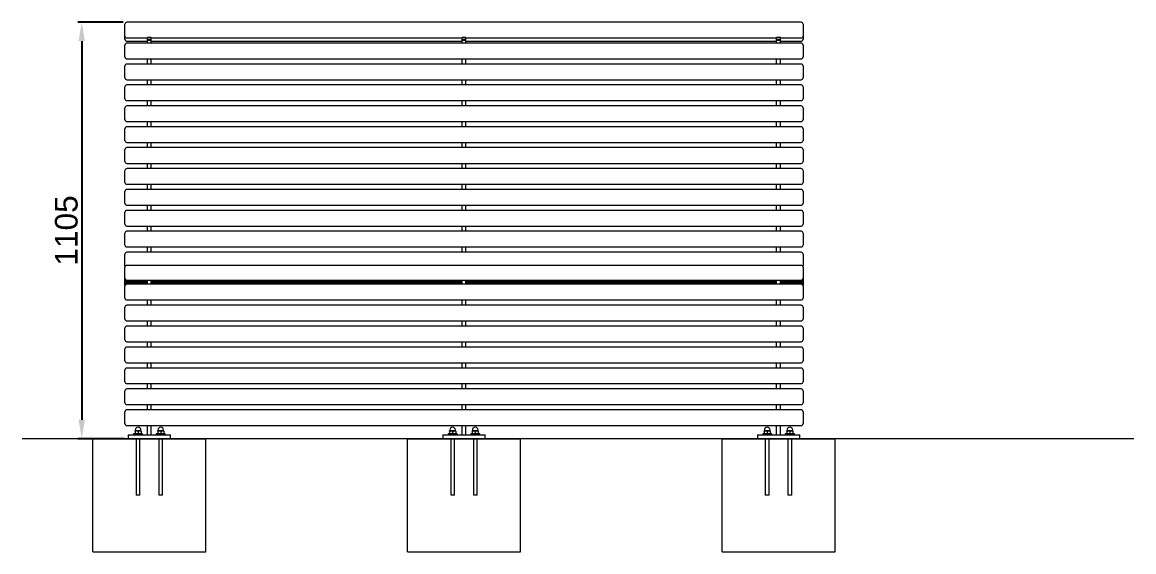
# Model space of a CAD drawing. Header units: millimetres. Extents: x -358 to 6380, y -31 to 5135.
# Drawn here: x -358 to 2593, y 3730 to 5135 of the extents above; entities that cross this region are included whole.
import ezdxf

# ---------------------------------------------------------------- set-up
doc = ezdxf.new("R2010")
doc.units = ezdxf.units.MM
doc.linetypes.add('HIDDEN', pattern=[1.905, 1.27, -0.635])
for name, color, linetype, lineweight in [('ZANO_R', 7, 'Continuous', 0), ('ZANO_R_przerywana', 7, 'HIDDEN', 0), ('ZANO_W', 1, 'Continuous', 0)]:
    doc.layers.add(name, color=color, linetype=linetype, lineweight=lineweight)
doc.styles.get("Standard").update_dxf_attribs({"font": 'ARIALUNI.TTF'})
doc.dimstyles.new('pl i ang', dxfattribs={"dimtxt": 50, "dimasz": 50, "dimexe": 1.25, "dimexo": 0.625, "dimgap": 10, "dimtad": 1, "dimtoh": 1, "dimtxsty": 'Standard', "dimcen": 2.5, "dimclrd": 1, "dimclre": 1, "dimclrt": 1, "dimadec": 0, "dimazin": 0, "dimtfac": 1, "dimtmove": 0, "dimatfit": 3, "dimfxl": 1, "dimarcsym": 1})

# ---------------------------------------------------------------- blocks, each defined once
blk = doc.blocks.new('*D381')
at = {"layer": 'ZANO_W', "color": 1, "lineweight": -2}
for p, q in [((-90.8, 5134.6), (-210.4, 5134.6)), ((-200.4, 5084.6), (-200.4, 4079.6)), ((-86.9, 4029.6), (-210.4, 4029.6))]:
    blk.add_line(p, q, dxfattribs=at)
at = {"layer": 'ZANO_W', "color": 1}
for points in [[(-192, 5084.6), (-208.7, 5084.6), (-200.4, 5134.6)], [(-208.7, 4079.6), (-192, 4079.6), (-200.4, 4029.6)]]:
    blk.add_solid(points, dxfattribs=at)
at = {"layer": 'ZANO_W', "color": 1, "insert": (-241, 4582.1), "char_height": 60, "attachment_point": 5, "rotation": 90}
blk.add_mtext('1105', dxfattribs=at)

msp = doc.modelspace()

# ---------------------------------------------------------------- linework, layer by layer
at = {"layer": 'ZANO_R'}
for p, q in [((-85.8, 5101.9), (-85.8, 5129.6)), ((1709.6, 5134.6), (-80.8, 5134.6)), ((1714.6, 5129.6), (1714.6, 5101.9)), ((-85.8, 5098), (-85.8, 5101.9)), ((-85.8, 5093.2), (-85.8, 5098)), ((-85.8, 5089.4), (-85.8, 5093.2)), ((-80.8, 5093), (-25.8, 5093)), ((-80.8, 5084.4), (-25.8, 5084.4)), ((1709.6, 5079.1), (-80.8, 5079.1)), ((-15.8, 5094.4), (-25.8, 5094.4)), ((-25.8, 5089.1), (-25.8, 5094.4)), ((-15.8, 5089.1), (-25.8, 5089.1)), ((-25.8, 5086.1), (-25.8, 5089.1)), ((-15.8, 5086.1), (-25.8, 5086.1)), ((-25.8, 5079.1), (-25.8, 5086.1)), ((-15.8, 5089.1), (-15.8, 5094.4)), ((-15.8, 5093), (809.4, 5093)), ((-15.8, 5086.1), (-15.8, 5089.1)), ((-15.8, 5079.1), (-15.8, 5086.1)), ((-15.8, 5084.4), (809.4, 5084.4)), ((819.4, 5094.4), (809.4, 5094.4)), ((809.4, 5089.1), (809.4, 5094.4)), ((819.4, 5089.1), (809.4, 5089.1)), ((809.4, 5086.1), (809.4, 5089.1)), ((819.4, 5086.1), (809.4, 5086.1)), ((809.4, 5079.1), (809.4, 5086.1)), ((819.4, 5089.1), (819.4, 5094.4)), ((819.4, 5093), (1644.5, 5093)), ((819.4, 5086.1), (819.4, 5089.1)), ((819.4, 5079.1), (819.4, 5086.1)), ((819.4, 5084.4), (1644.5, 5084.4)), ((1654.6, 5094.4), (1644.5, 5094.4)), ((1644.5, 5089.1), (1644.5, 5094.4)), ((1654.6, 5089.1), (1644.5, 5089.1)), ((1644.5, 5086.1), (1644.5, 5089.1)), ((1654.6, 5086.1), (1644.5, 5086.1)), ((1644.5, 5079.1), (1644.5, 5086.1)), ((1654.6, 5089.1), (1654.6, 5094.4)), ((1654.6, 5093), (1709.6, 5093)), ((1654.6, 5086.1), (1654.6, 5089.1)), ((1654.6, 5079.1), (1654.6, 5086.1)), ((1654.6, 5084.4), (1709.6, 5084.4)), ((1714.6, 5101.9), (1714.6, 5098)), ((1714.6, 5098), (1714.6, 5093.2)), ((1714.6, 5093.2), (1714.6, 5089.4)), ((-85.8, 5046.4), (-85.8, 5074.1)), ((-85.8, 5042.5), (-85.8, 5046.4)), ((1714.6, 5074.1), (1714.6, 5046.4)), ((1714.6, 5046.4), (1714.6, 5042.5)), ((-85.8, 4990.9), (-85.8, 5018.7)), ((-80.8, 5037.5), (1709.6, 5037.5)), ((1709.6, 5023.7), (-80.8, 5023.7)), ((-25.8, 5023.7), (-25.8, 5037.5)), ((-15.8, 5023.7), (-15.8, 5037.5)), ((809.4, 5023.7), (809.4, 5037.5)), ((819.4, 5023.7), (819.4, 5037.5)), ((1644.5, 5023.7), (1644.5, 5037.5)), ((1654.6, 5023.7), (1654.6, 5037.5)), ((1714.6, 5018.7), (1714.6, 4990.9)), ((-85.8, 4987), (-85.8, 4990.9)), ((1714.6, 4990.9), (1714.6, 4987)), ((-85.8, 4935.5), (-85.8, 4963.2)), ((-80.8, 4982), (1709.6, 4982)), ((1709.6, 4968.2), (-80.8, 4968.2)), ((-25.8, 4968.2), (-25.8, 4982)), ((-15.8, 4968.2), (-15.8, 4982)), ((809.4, 4968.2), (809.4, 4982)), ((819.4, 4968.2), (819.4, 4982)), ((1644.5, 4968.2), (1644.5, 4982)), ((1654.6, 4968.2), (1654.6, 4982)), ((1714.6, 4963.2), (1714.6, 4935.5)), ((-85.8, 4931.6), (-85.8, 4935.5)), ((1714.6, 4935.5), (1714.6, 4931.6)), ((-85.8, 4880), (-85.8, 4907.7)), ((-80.8, 4926.6), (1709.6, 4926.6)), ((1709.6, 4912.7), (-80.8, 4912.7)), ((-25.8, 4912.7), (-25.8, 4926.6)), ((-15.8, 4912.7), (-15.8, 4926.6)), ((809.4, 4912.7), (809.4, 4926.6)), ((819.4, 4912.7), (819.4, 4926.6)), ((1644.5, 4912.7), (1644.5, 4926.6)), ((1654.6, 4912.7), (1654.6, 4926.6)), ((1714.6, 4907.7), (1714.6, 4880)), ((-85.8, 4876.1), (-85.8, 4880)), ((-80.8, 4871.1), (1709.6, 4871.1)), ((-25.8, 4857.2), (-25.8, 4871.1)), ((-15.8, 4857.2), (-15.8, 4871.1)), ((809.4, 4857.2), (809.4, 4871.1)), ((819.4, 4857.2), (819.4, 4871.1)), ((1644.5, 4857.2), (1644.5, 4871.1)), ((1654.6, 4857.2), (1654.6, 4871.1)), ((1714.6, 4880), (1714.6, 4876.1)), ((-85.8, 4824.5), (-85.8, 4852.2)), ((1709.6, 4857.2), (-80.8, 4857.2)), ((1714.6, 4852.2), (1714.6, 4824.5)), ((-85.8, 4820.6), (-85.8, 4824.5)), ((-80.8, 4815.6), (1709.6, 4815.6)), ((-25.8, 4801.8), (-25.8, 4815.6)), ((-15.8, 4801.8), (-15.8, 4815.6)), ((809.4, 4801.8), (809.4, 4815.6)), ((819.4, 4801.8), (819.4, 4815.6)), ((1644.5, 4801.8), (1644.5, 4815.6)), ((1654.6, 4801.8), (1654.6, 4815.6)), ((1714.6, 4824.5), (1714.6, 4820.6)), ((-85.8, 4769), (-85.8, 4796.8)), ((1709.6, 4801.8), (-80.8, 4801.8)), ((1714.6, 4796.8), (1714.6, 4769)), ((-85.8, 4765.2), (-85.8, 4769)), ((-80.8, 4760.2), (1709.6, 4760.2)), ((-25.8, 4746.3), (-25.8, 4760.2)), ((-15.8, 4746.3), (-15.8, 4760.2)), ((809.4, 4746.3), (809.4, 4760.2)), ((819.4, 4746.3), (819.4, 4760.2)), ((1644.5, 4746.3), (1644.5, 4760.2)), ((1654.6, 4746.3), (1654.6, 4760.2)), ((1714.6, 4769), (1714.6, 4765.2)), ((-85.8, 4713.6), (-85.8, 4741.3)), ((1709.6, 4746.3), (-80.8, 4746.3)), ((1714.6, 4741.3), (1714.6, 4713.6)), ((-85.8, 4709.7), (-85.8, 4713.6)), ((-80.8, 4704.7), (1709.6, 4704.7)), ((-25.8, 4690.8), (-25.8, 4704.7)), ((-15.8, 4690.8), (-15.8, 4704.7)), ((809.4, 4690.8), (809.4, 4704.7)), ((819.4, 4690.8), (819.4, 4704.7)), ((1644.5, 4690.8), (1644.5, 4704.7)), ((1654.6, 4690.8), (1654.6, 4704.7)), ((1714.6, 4713.6), (1714.6, 4709.7)), ((-85.8, 4658.1), (-85.8, 4685.8)), ((1709.6, 4690.8), (-80.8, 4690.8)), ((1714.6, 4685.8), (1714.6, 4658.1)), ((-85.8, 4654.2), (-85.8, 4658.1)), ((-80.8, 4649.2), (1709.6, 4649.2)), ((1709.6, 4635.4), (-80.8, 4635.4)), ((-25.8, 4635.4), (-25.8, 4649.2)), ((-15.8, 4635.4), (-15.8, 4649.2)), ((809.4, 4635.4), (809.4, 4649.2)), ((819.4, 4635.4), (819.4, 4649.2)), ((1644.5, 4635.4), (1644.5, 4649.2)), ((1654.6, 4635.4), (1654.6, 4649.2)), ((1714.6, 4658.1), (1714.6, 4654.2)), ((-85.8, 4602.6), (-85.8, 4630.4)), ((1714.6, 4630.4), (1714.6, 4602.6)), ((-85.8, 4598.7), (-85.8, 4602.6)), ((-85.8, 4547.2), (-85.8, 4574.9)), ((-80.8, 4593.7), (1709.6, 4593.7)), ((1709.6, 4579.9), (-80.8, 4579.9)), ((-25.8, 4579.9), (-25.8, 4593.7)), ((-15.8, 4579.9), (-15.8, 4593.7)), ((809.4, 4579.9), (809.4, 4593.7)), ((819.4, 4579.9), (819.4, 4593.7)), ((1644.5, 4579.9), (1644.5, 4593.7)), ((1654.6, 4579.9), (1654.6, 4593.7)), ((1714.6, 4602.6), (1714.6, 4598.7)), ((1714.6, 4574.9), (1714.6, 4547.2)), ((-85.8, 4543.3), (-85.8, 4547.2)), ((1714.6, 4547.2), (1714.6, 4543.3)), ((-85.8, 4491.7), (-85.8, 4519.4)), ((-80.8, 4538.3), (1709.6, 4538.3)), ((1709.6, 4524.4), (-80.8, 4524.4)), ((-25.8, 4524.4), (-25.8, 4538.3)), ((-15.8, 4524.4), (-15.8, 4538.3)), ((809.4, 4524.4), (809.4, 4538.3)), ((819.4, 4524.4), (819.4, 4538.3)), ((1644.5, 4524.4), (1644.5, 4538.3)), ((1654.6, 4524.4), (1654.6, 4538.3)), ((1714.6, 4519.4), (1714.6, 4491.7)), ((-85.8, 4487.8), (-85.8, 4491.7)), ((1709.6, 4489.5), (-80.8, 4489.5)), ((1714.6, 4491.7), (1714.6, 4487.8)), ((-85.8, 4456.5), (-85.8, 4484.5)), ((-85.8, 4455.3), (-85.8, 4456.5)), ((1714.6, 4484.5), (1714.6, 4456.5)), ((1714.6, 4456.5), (1714.6, 4455.3)), ((-85.8, 4454.1), (-85.8, 4455.3)), ((-85.8, 4452.9), (-85.8, 4454.1)), ((-85.8, 4451.8), (-85.8, 4452.9)), ((-85.8, 4450.6), (-85.8, 4451.8)), ((-85.8, 4449.4), (-85.8, 4450.6)), ((-85.8, 4448.2), (-85.8, 4449.4)), ((-85.8, 4447), (-85.8, 4448.2)), ((-85.8, 4445.8), (-85.8, 4447)), ((-85.8, 4444.7), (-85.8, 4445.8)), ((-85.8, 4443.5), (-85.8, 4444.7)), ((-85.8, 4442.3), (-85.8, 4443.5)), ((-85.8, 4441.1), (-85.8, 4442.3)), ((-85.8, 4439.9), (-85.8, 4441.1)), ((-85.8, 4438.7), (-85.8, 4439.9)), ((-85.8, 4437.6), (-85.8, 4438.7)), ((-85.8, 4436.4), (-85.8, 4437.6)), ((-85.8, 4436.4), (-85.8, 4436.4)), ((-85.8, 4430.5), (-85.8, 4434.2)), ((-85.8, 4402.7), (-85.8, 4430.5)), ((-80.8, 4450.3), (1709.6, 4450.3)), ((-80.8, 4447.9), (-25.8, 4447.9)), ((-80.8, 4445.6), (-25.8, 4445.6)), ((-80.8, 4443.2), (-25.8, 4443.2)), ((-80.8, 4440.8), (-25.8, 4440.8)), ((1709.6, 4439.2), (-80.8, 4439.2)), ((-25.8, 4450), (-15.8, 4450)), ((-25.8, 4440.8), (-25.8, 4450)), ((-25.8, 4440.8), (-15.8, 4440.8)), ((-25.8, 4439.2), (-25.8, 4440.8)), ((-15.8, 4440.8), (-15.8, 4450)), ((-15.8, 4447.9), (809.4, 4447.9)), ((-15.8, 4445.6), (809.4, 4445.6)), ((-15.8, 4443.2), (809.4, 4443.2)), ((-15.8, 4440.8), (809.4, 4440.8)), ((-15.8, 4439.2), (-15.8, 4440.8)), ((809.4, 4450), (819.4, 4450)), ((809.4, 4440.8), (809.4, 4450)), ((809.4, 4440.8), (819.4, 4440.8)), ((809.4, 4439.2), (809.4, 4440.8)), ((819.4, 4440.8), (819.4, 4450)), ((819.4, 4447.9), (1644.5, 4447.9)), ((819.4, 4445.6), (1644.5, 4445.6)), ((819.4, 4443.2), (1644.5, 4443.2)), ((819.4, 4440.8), (1644.5, 4440.8)), ((819.4, 4439.2), (819.4, 4440.8)), ((1644.5, 4450), (1654.6, 4450)), ((1644.5, 4440.8), (1644.5, 4450)), ((1644.5, 4440.8), (1654.6, 4440.8)), ((1644.5, 4439.2), (1644.5, 4440.8)), ((1654.6, 4440.8), (1654.6, 4450)), ((1654.6, 4447.9), (1709.6, 4447.9)), ((1654.6, 4445.6), (1709.6, 4445.6)), ((1654.6, 4443.2), (1709.6, 4443.2)), ((1654.6, 4440.8), (1709.6, 4440.8)), ((1654.6, 4439.2), (1654.6, 4440.8)), ((1714.6, 4455.3), (1714.6, 4454.1)), ((1714.6, 4454.1), (1714.6, 4452.9)), ((1714.6, 4452.9), (1714.6, 4451.8)), ((1714.6, 4451.8), (1714.6, 4450.6)), ((1714.6, 4450.6), (1714.6, 4449.4)), ((1714.6, 4449.4), (1714.6, 4448.2)), ((1714.6, 4448.2), (1714.6, 4447)), ((1714.6, 4447), (1714.6, 4445.8)), ((1714.6, 4445.8), (1714.6, 4444.7)), ((1714.6, 4444.7), (1714.6, 4443.5)), ((1714.6, 4443.5), (1714.6, 4442.3)), ((1714.6, 4442.3), (1714.6, 4441.1)), ((1714.6, 4441.1), (1714.6, 4439.9)), ((1714.6, 4439.9), (1714.6, 4438.7)), ((1714.6, 4438.7), (1714.6, 4437.6)), ((1714.6, 4437.6), (1714.6, 4436.4)), ((1714.6, 4436.4), (1714.6, 4436.4)), ((1714.6, 4434.2), (1714.6, 4430.5)), ((1714.6, 4430.5), (1714.6, 4402.7)), ((-80.8, 4397.7), (1709.6, 4397.7)), ((-25.8, 4383.7), (-25.8, 4397.7)), ((-15.8, 4383.7), (-15.8, 4397.7)), ((809.4, 4383.7), (809.4, 4397.7)), ((819.4, 4383.7), (819.4, 4397.7)), ((1644.5, 4383.7), (1644.5, 4397.7)), ((1654.6, 4383.7), (1654.6, 4397.7)), ((-85.8, 4374.9), (-85.8, 4378.7)), ((-85.8, 4347.2), (-85.8, 4374.9)), ((1709.6, 4383.7), (-80.8, 4383.7)), ((1714.6, 4378.7), (1714.6, 4374.9)), ((1714.6, 4374.9), (1714.6, 4347.2)), ((-80.8, 4342.2), (1709.6, 4342.2)), ((-25.8, 4328.2), (-25.8, 4342.2)), ((-15.8, 4328.2), (-15.8, 4342.2)), ((809.4, 4328.2), (809.4, 4342.2)), ((819.4, 4328.2), (819.4, 4342.2)), ((1644.5, 4328.2), (1644.5, 4342.2)), ((1654.6, 4328.2), (1654.6, 4342.2)), ((-85.8, 4319.4), (-85.8, 4323.1)), ((-85.8, 4291.7), (-85.8, 4319.4)), ((1709.6, 4328.2), (-80.8, 4328.2)), ((1714.6, 4323.1), (1714.6, 4319.4)), ((1714.6, 4319.4), (1714.6, 4291.7)), ((-80.8, 4286.7), (1709.6, 4286.7)), ((-25.8, 4272.6), (-25.8, 4286.7)), ((-15.8, 4272.6), (-15.8, 4286.7)), ((809.4, 4272.6), (809.4, 4286.7)), ((819.4, 4272.6), (819.4, 4286.7)), ((1644.5, 4272.6), (1644.5, 4286.7)), ((1654.6, 4272.6), (1654.6, 4286.7)), ((-85.8, 4263.9), (-85.8, 4267.6)), ((-85.8, 4236.2), (-85.8, 4263.9)), ((1709.6, 4272.6), (-80.8, 4272.6)), ((1714.6, 4267.6), (1714.6, 4263.9)), ((1714.6, 4263.9), (1714.6, 4236.2)), ((-80.8, 4231.2), (1709.6, 4231.2)), ((-25.8, 4217.1), (-25.8, 4231.2)), ((-15.8, 4217.1), (-15.8, 4231.2)), ((809.4, 4217.1), (809.4, 4231.2)), ((819.4, 4217.1), (819.4, 4231.2)), ((1644.5, 4217.1), (1644.5, 4231.2)), ((1654.6, 4217.1), (1654.6, 4231.2)), ((-85.8, 4208.4), (-85.8, 4212.1)), ((-85.8, 4180.6), (-85.8, 4208.4)), ((1709.6, 4217.1), (-80.8, 4217.1)), ((1714.6, 4212.1), (1714.6, 4208.4)), ((1714.6, 4208.4), (1714.6, 4180.6)), ((-80.8, 4175.6), (1709.6, 4175.6)), ((1709.6, 4161.6), (-80.8, 4161.6)), ((-25.8, 4161.6), (-25.8, 4175.6)), ((-15.8, 4161.6), (-15.8, 4175.6)), ((809.4, 4161.6), (809.4, 4175.6)), ((819.4, 4161.6), (819.4, 4175.6)), ((1644.5, 4161.6), (1644.5, 4175.6)), ((1654.6, 4161.6), (1654.6, 4175.6)), ((-85.8, 4152.9), (-85.8, 4156.6)), ((-85.8, 4125.1), (-85.8, 4152.9)), ((1714.6, 4156.6), (1714.6, 4152.9)), ((1714.6, 4152.9), (1714.6, 4125.1)), ((-80.8, 4120.1), (1709.6, 4120.1)), ((1709.6, 4106.1), (-80.8, 4106.1)), ((-25.8, 4106.1), (-25.8, 4120.1)), ((-15.8, 4106.1), (-15.8, 4120.1)), ((809.4, 4106.1), (809.4, 4120.1)), ((819.4, 4106.1), (819.4, 4120.1)), ((1644.5, 4106.1), (1644.5, 4120.1)), ((1654.6, 4106.1), (1654.6, 4120.1)), ((-85.8, 4097.4), (-85.8, 4101.1)), ((-85.8, 4069.6), (-85.8, 4097.4)), ((1714.6, 4101.1), (1714.6, 4097.4)), ((1714.6, 4097.4), (1714.6, 4069.6)), ((-80.8, 4064.6), (1709.6, 4064.6)), ((-58.8, 4049.4), (-58.8, 4050.1)), ((-54.8, 4050.1), (-58.8, 4050.1)), ((-58.8, 4049.4), (-58.8, 4042.8)), ((-58.3, 4052.6), (-58.3, 4050.4)), ((-46.8, 4050.1), (-54.8, 4050.1)), ((-50.8, 4049.4), (-50.8, 4042.8)), ((-42.8, 4050.1), (-46.8, 4050.1)), ((-43.3, 4050.4), (-43.3, 4052.6)), ((-42.8, 4049.4), (-42.8, 4050.1)), ((-42.8, 4049.4), (-42.8, 4042.8)), ((-25.8, 4039.6), (-25.8, 4064.6)), ((-15.8, 4039.6), (-15.8, 4064.6)), ((1.2, 4049.4), (1.2, 4050.1)), ((5.2, 4050.1), (1.2, 4050.1)), ((1.2, 4049.4), (1.2, 4042.8)), ((1.7, 4052.6), (1.7, 4050.4)), ((13.2, 4050.1), (5.2, 4050.1)), ((9.2, 4049.4), (9.2, 4042.8)), ((17.2, 4050.1), (13.2, 4050.1)), ((16.7, 4050.4), (16.7, 4052.6)), ((17.2, 4049.4), (17.2, 4050.1)), ((17.2, 4049.4), (17.2, 4042.8)), ((776.3, 4049.4), (776.3, 4050.1)), ((780.4, 4050.1), (776.3, 4050.1)), ((776.3, 4049.4), (776.3, 4042.8)), ((776.8, 4052.6), (776.8, 4050.4)), ((788.4, 4050.1), (780.4, 4050.1)), ((784.4, 4049.4), (784.4, 4042.8)), ((792.4, 4050.1), (788.4, 4050.1)), ((791.9, 4050.4), (791.9, 4052.6)), ((792.4, 4049.4), (792.4, 4050.1)), ((792.4, 4049.4), (792.4, 4042.8)), ((809.4, 4039.6), (809.4, 4064.6)), ((819.4, 4039.6), (819.4, 4064.6)), ((836.4, 4049.4), (836.4, 4050.1)), ((840.4, 4050.1), (836.4, 4050.1)), ((836.4, 4049.4), (836.4, 4042.8)), ((836.9, 4052.6), (836.9, 4050.4)), ((848.4, 4050.1), (840.4, 4050.1)), ((844.4, 4049.4), (844.4, 4042.8)), ((852.4, 4050.1), (848.4, 4050.1)), ((851.9, 4050.4), (851.9, 4052.6)), ((852.4, 4049.4), (852.4, 4050.1)), ((852.4, 4049.4), (852.4, 4042.8)), ((1611.5, 4049.4), (1611.5, 4050.1)), ((1615.5, 4050.1), (1611.5, 4050.1)), ((1611.5, 4049.4), (1611.5, 4042.8)), ((1612, 4052.6), (1612, 4050.4)), ((1623.5, 4050.1), (1615.5, 4050.1)), ((1619.5, 4049.4), (1619.5, 4042.8)), ((1627.5, 4050.1), (1623.5, 4050.1)), ((1627, 4050.4), (1627, 4052.6)), ((1627.5, 4049.4), (1627.5, 4050.1)), ((1627.5, 4049.4), (1627.5, 4042.8)), ((1644.5, 4039.6), (1644.5, 4064.6)), ((1654.6, 4039.6), (1654.6, 4064.6)), ((1671.6, 4049.4), (1671.6, 4050.1)), ((1675.6, 4050.1), (1671.6, 4050.1)), ((1671.6, 4049.4), (1671.6, 4042.8)), ((1672.1, 4052.6), (1672.1, 4050.4)), ((1683.6, 4050.1), (1675.6, 4050.1)), ((1679.6, 4049.4), (1679.6, 4042.8)), ((1687.6, 4050.1), (1683.6, 4050.1)), ((1687.1, 4050.4), (1687.1, 4052.6)), ((1687.6, 4049.4), (1687.6, 4050.1)), ((1687.6, 4049.4), (1687.6, 4042.8)), ((2592.7, 4029.6), (-358.4, 4029.6)), ((-170.9, 4029.6), (129.2, 4029.6)), ((-170.9, 4029.6), (129.2, 4029.6)), ((-76.9, 4039.6), (-76.9, 4029.6)), ((-76.9, 4039.6), (-72.9, 4039.6)), ((-72.9, 4039.6), (31.3, 4039.6)), ((-62.8, 4042.1), (-62.8, 4039.6)), ((-38.8, 4042.1), (-62.8, 4042.1)), ((-58.8, 4042.1), (-58.8, 4042.8)), ((-55.8, 4029.6), (-45.9, 4029.6)), ((-42.8, 4042.1), (-42.8, 4042.8)), ((-38.8, 4039.6), (-38.8, 4042.1)), ((-25.8, 4039.6), (-15.8, 4039.6)), ((-2.8, 4042.1), (-2.8, 4039.6)), ((21.2, 4042.1), (-2.8, 4042.1)), ((1.2, 4042.1), (1.2, 4042.8)), ((4.2, 4029.6), (14.1, 4029.6)), ((17.2, 4042.1), (17.2, 4042.8)), ((21.2, 4039.6), (21.2, 4042.1)), ((31.3, 4039.6), (35.3, 4039.6)), ((35.3, 4029.6), (35.3, 4039.6)), ((664.3, 4029.6), (964.4, 4029.6)), ((664.3, 4029.6), (964.4, 4029.6)), ((758.3, 4039.6), (758.3, 4029.6)), ((758.3, 4039.6), (762.3, 4039.6)), ((762.3, 4039.6), (866.5, 4039.6)), ((772.3, 4042.1), (772.3, 4039.6)), ((796.4, 4042.1), (772.3, 4042.1)), ((776.3, 4042.1), (776.3, 4042.8)), ((779.4, 4029.6), (789.3, 4029.6)), ((792.4, 4042.1), (792.4, 4042.8)), ((796.4, 4039.6), (796.4, 4042.1)), ((809.4, 4039.6), (819.4, 4039.6)), ((832.4, 4042.1), (832.4, 4039.6)), ((856.4, 4042.1), (832.4, 4042.1)), ((836.4, 4042.1), (836.4, 4042.8)), ((839.4, 4029.6), (849.3, 4029.6)), ((852.4, 4042.1), (852.4, 4042.8)), ((856.4, 4039.6), (856.4, 4042.1)), ((866.5, 4039.6), (870.5, 4039.6)), ((870.5, 4029.6), (870.5, 4039.6)), ((1499.5, 4029.6), (1799.6, 4029.6)), ((1499.5, 4029.6), (1799.6, 4029.6)), ((1593.4, 4039.6), (1593.4, 4029.6)), ((1593.4, 4039.6), (1597.4, 4039.6)), ((1597.4, 4039.6), (1701.7, 4039.6)), ((1607.5, 4042.1), (1607.5, 4039.6)), ((1631.5, 4042.1), (1607.5, 4042.1)), ((1611.5, 4042.1), (1611.5, 4042.8)), ((1614.5, 4029.6), (1624.5, 4029.6)), ((1627.5, 4042.1), (1627.5, 4042.8)), ((1631.5, 4039.6), (1631.5, 4042.1)), ((1644.5, 4039.6), (1654.6, 4039.6)), ((1667.6, 4042.1), (1667.6, 4039.6)), ((1691.6, 4042.1), (1667.6, 4042.1)), ((1671.6, 4042.1), (1671.6, 4042.8)), ((1674.6, 4029.6), (1684.5, 4029.6)), ((1687.6, 4042.1), (1687.6, 4042.8)), ((1691.6, 4039.6), (1691.6, 4042.1)), ((1701.7, 4039.6), (1705.7, 4039.6)), ((1705.7, 4029.6), (1705.7, 4039.6))]:
    msp.add_line(p, q, dxfattribs=at)
at = {"layer": 'ZANO_R', "flags": 128}
for points in [[(-85.8, 4487.8), (-85.8, 4486.8), (-85.6, 4486.1)], [(1714.3, 4486.1), (1714.5, 4486.8), (1714.6, 4487.8)], [(-85.8, 4436.4), (-85.8, 4435.4), (-85.7, 4435.3)], [(1714.4, 4435.3), (1714.5, 4435.4), (1714.6, 4436.4)], [(-58.8, 4049.4), (-56.9, 4049.9), (-54.8, 4050.1)], [(-50.8, 4049.4), (-48.9, 4049.9), (-46.8, 4050.1)], [(1.2, 4049.4), (3.1, 4049.9), (5.2, 4050.1)], [(9.2, 4049.4), (11.1, 4049.9), (13.2, 4050.1)], [(776.3, 4049.4), (778.3, 4049.9), (780.4, 4050.1)], [(784.4, 4049.4), (786.3, 4049.9), (788.4, 4050.1)], [(836.4, 4049.4), (838.3, 4049.9), (840.4, 4050.1)], [(844.4, 4049.4), (846.3, 4049.9), (848.4, 4050.1)], [(1611.5, 4049.4), (1613.5, 4049.9), (1615.5, 4050.1)], [(1619.5, 4049.4), (1621.5, 4049.9), (1623.5, 4050.1)], [(1671.6, 4049.4), (1673.5, 4049.9), (1675.6, 4050.1)], [(1679.6, 4049.4), (1681.5, 4049.9), (1683.6, 4050.1)], [(-50.8, 4042.8), (-52.8, 4042.3), (-54.8, 4042.1)], [(9.2, 4042.8), (7.2, 4042.3), (5.2, 4042.1)], [(784.4, 4042.8), (782.4, 4042.3), (780.4, 4042.1)], [(844.4, 4042.8), (842.4, 4042.3), (840.4, 4042.1)], [(1619.5, 4042.8), (1617.6, 4042.3), (1615.5, 4042.1)], [(1679.6, 4042.8), (1677.6, 4042.3), (1675.6, 4042.1)]]:
    msp.add_lwpolyline(points, dxfattribs=at)
at = {"layer": 'ZANO_R'}
for centre, radius, start, end in [((-80.8, 5129.6), 5, 90, 180), ((1709.6, 5129.6), 5, 0, 90), ((-80.8, 5098), 5, 180, 270), ((-80.8, 5089.4), 5, 180, 270), ((-80.8, 5074.1), 5, 90, 180), ((1709.6, 5098), 5, 270, 0), ((1709.6, 5089.4), 5, 270, 0), ((1709.6, 5074.1), 5, 0, 90), ((-80.8, 5042.5), 5, 180, 270), ((-80.8, 5018.7), 5, 90, 180), ((1709.6, 5042.5), 5, 270, 0), ((1709.6, 5018.7), 5, 0, 90), ((-80.8, 4987), 5, 180, 270), ((-80.8, 4963.2), 5, 90, 180), ((1709.6, 4987), 5, 270, 0), ((1709.6, 4963.2), 5, 0, 90), ((-80.8, 4931.6), 5, 180, 270), ((1709.6, 4931.6), 5, 270, 0), ((-80.8, 4907.7), 5, 90, 180), ((1709.6, 4907.7), 5, 0, 90), ((-80.8, 4876.1), 5, 180, 270), ((1709.6, 4876.1), 5, 270, 0), ((-80.8, 4852.2), 5, 90, 180), ((1709.6, 4852.2), 5, 0, 90), ((-80.8, 4820.6), 5, 180, 270), ((1709.6, 4820.6), 5, 270, 0), ((-80.8, 4796.8), 5, 90, 180), ((1709.6, 4796.8), 5, 0, 90), ((-80.8, 4765.2), 5, 180, 270), ((1709.6, 4765.2), 5, 270, 0), ((-80.8, 4741.3), 5, 90, 180), ((1709.6, 4741.3), 5, 0, 90), ((-80.8, 4709.7), 5, 180, 270), ((1709.6, 4709.7), 5, 270, 0), ((-80.8, 4685.8), 5, 90, 180), ((1709.6, 4685.8), 5, 0, 90), ((-80.8, 4654.2), 5, 180, 270), ((-80.8, 4630.4), 5, 90, 180), ((1709.6, 4654.2), 5, 270, 0), ((1709.6, 4630.4), 5, 0, 90), ((-80.8, 4598.7), 5, 180, 270), ((-80.8, 4574.9), 5, 90, 180), ((1709.6, 4598.7), 5, 270, 0), ((1709.6, 4574.9), 5, 0, 90), ((-80.8, 4543.3), 5, 180, 270), ((-80.8, 4519.4), 5, 90, 180), ((1709.6, 4543.3), 5, 270, 0), ((1709.6, 4519.4), 5, 0, 90), ((-80.8, 4484.5), 5, 90, 180), ((1709.6, 4484.5), 5, 0, 90), ((-80.8, 4455.3), 5, 180, 270), ((-80.8, 4452.9), 5, 180, 270), ((-80.8, 4450.6), 5, 180, 270), ((-80.8, 4448.2), 5, 180, 270), ((-80.8, 4445.8), 5, 180, 270), ((-80.8, 4443.5), 5, 180, 248.2951), ((-80.8, 4441.1), 5, 180, 223.8384), ((-80.8, 4434.2), 5, 90, 180), ((-80.8, 4438.7), 5, 180, 207.1392), ((1709.6, 4455.3), 5, 270, 0), ((1709.6, 4452.9), 5, 270, 0), ((1709.6, 4450.6), 5, 270, 0), ((1709.6, 4448.2), 5, 270, 0), ((1709.6, 4445.8), 5, 270, 0), ((1709.6, 4434.2), 5, 0, 90), ((1709.6, 4443.5), 5, 291.7049, 0), ((1709.6, 4441.1), 5, 316.1615, 0), ((1709.6, 4438.7), 5, 332.8608, 0), ((-80.8, 4402.7), 5, 180, 270), ((1709.6, 4402.7), 5, 270, 0), ((-80.8, 4378.7), 5, 90, 180), ((1709.6, 4378.7), 5, 0, 90), ((-80.8, 4347.2), 5, 180, 270), ((1709.6, 4347.2), 5, 270, 0), ((-80.8, 4323.1), 5, 90, 180), ((1709.6, 4323.1), 5, 0, 90), ((-80.8, 4291.7), 5, 180, 270), ((1709.6, 4291.7), 5, 270, 0), ((-80.8, 4267.6), 5, 90, 180), ((1709.6, 4267.6), 5, 0, 90), ((-80.8, 4236.2), 5, 180, 270), ((1709.6, 4236.2), 5, 270, 0), ((-80.8, 4212.1), 5, 90, 180), ((1709.6, 4212.1), 5, 0, 90), ((-80.8, 4180.6), 5, 180, 270), ((-80.8, 4156.6), 5, 90, 180), ((1709.6, 4180.6), 5, 270, 0), ((1709.6, 4156.6), 5, 0, 90), ((-80.8, 4125.1), 5, 180, 270), ((-80.8, 4101.1), 5, 90, 180), ((1709.6, 4125.1), 5, 270, 0), ((1709.6, 4101.1), 5, 0, 90), ((-80.8, 4069.6), 5, 180, 270), ((-58.6, 4050.4), 0.25, 270, 0), ((-50.8, 4052.6), 7.5, 0, 180), ((-54.9, 4038), 12.1, 70.2253, 89.5183), ((-46.9, 4038), 12.1, 70.2253, 89.5183), ((-43.1, 4050.4), 0.25, 180, 270), ((1.4, 4050.4), 0.25, 270, 0), ((9.2, 4052.6), 7.5, 0, 180), ((5.1, 4038), 12.1, 70.2253, 89.5183), ((13.1, 4038), 12.1, 70.2253, 89.5183), ((16.9, 4050.4), 0.25, 180, 270), ((776.6, 4050.4), 0.25, 270, 0), ((784.4, 4052.6), 7.5, 0, 180), ((780.2, 4038), 12.1, 70.2256, 89.518), ((788.3, 4038), 12.1, 70.2253, 89.5184), ((792.1, 4050.4), 0.25, 180, 270), ((836.6, 4050.4), 0.25, 270, 0), ((844.4, 4052.6), 7.5, 0, 180), ((840.3, 4038), 12.1, 70.2251, 89.5182), ((848.3, 4038), 12.1, 70.2253, 89.5184), ((852.1, 4050.4), 0.25, 180, 270), ((1611.8, 4050.4), 0.25, 270, 0), ((1619.5, 4052.6), 7.5, 0, 180), ((1615.4, 4038), 12.1, 70.2258, 89.5176), ((1623.4, 4038), 12.1, 70.2257, 89.5182), ((1627.3, 4050.4), 0.25, 180, 270), ((1671.8, 4050.4), 0.25, 270, 0), ((1679.6, 4052.6), 7.5, 0, 180), ((1675.5, 4038), 12.1, 70.2248, 89.5185), ((1683.5, 4038), 12.1, 70.2248, 89.5185), ((1687.3, 4050.4), 0.25, 180, 270), ((1709.6, 4069.6), 5, 270, 0), ((-54.7, 4054.2), 12.1, 250.2265, 269.5179), ((-46.7, 4054.2), 12.1, 250.2264, 269.518), ((-47, 4054.7), 12.6, 270.8172, 289.4384), ((5.3, 4054.2), 12.1, 250.2264, 269.518), ((13.3, 4054.2), 12.1, 250.2264, 269.518), ((13, 4054.7), 12.6, 270.8172, 289.4384), ((780.5, 4054.2), 12.1, 250.2263, 269.5181), ((788.5, 4054.2), 12.1, 250.2262, 269.518), ((788.2, 4054.7), 12.6, 270.8171, 289.4385), ((840.5, 4054.2), 12.1, 250.2263, 269.5181), ((848.5, 4054.2), 12.1, 250.2267, 269.5178), ((848.2, 4054.7), 12.6, 270.8171, 289.4385), ((1615.6, 4054.2), 12.1, 250.2268, 269.5179), ((1623.6, 4054.2), 12.1, 250.2265, 269.5176), ((1623.4, 4054.7), 12.6, 270.8168, 289.4385), ((1675.7, 4054.2), 12.1, 250.2259, 269.5183), ((1683.7, 4054.2), 12.1, 250.2268, 269.5179), ((1683.4, 4054.7), 12.6, 270.8174, 289.4385)]:
    msp.add_arc(centre, radius, start, end, dxfattribs=at)
at = {"layer": 'ZANO_R_przerywana'}
for p, q in [((-170.9, 3729.5), (-170.9, 4029.6)), ((-170.9, 3729.5), (-170.9, 4029.6)), ((-55.8, 4029.6), (-55.8, 3879.6)), ((-45.8, 3879.6), (-45.8, 4029.6)), ((4.2, 4029.6), (4.2, 3879.6)), ((14.2, 3879.6), (14.2, 4029.6)), ((129.2, 3729.5), (129.2, 4029.6)), ((129.2, 3729.5), (129.2, 4029.6)), ((664.3, 3729.5), (664.3, 4029.6)), ((664.3, 3729.5), (664.3, 4029.6)), ((779.4, 4029.6), (779.4, 3879.6)), ((789.4, 3879.6), (789.4, 4029.6)), ((839.4, 4029.6), (839.4, 3879.6)), ((849.4, 3879.6), (849.4, 4029.6)), ((964.4, 3729.5), (964.4, 4029.6)), ((964.4, 3729.5), (964.4, 4029.6)), ((1499.5, 3729.5), (1499.5, 4029.6)), ((1499.5, 3729.5), (1499.5, 4029.6)), ((1614.5, 4029.6), (1614.5, 3879.6)), ((1624.5, 3879.6), (1624.5, 4029.6)), ((1674.6, 4029.6), (1674.6, 3879.6)), ((1684.6, 3879.6), (1684.6, 4029.6)), ((1799.6, 3729.5), (1799.6, 4029.6)), ((1799.6, 3729.5), (1799.6, 4029.6)), ((-45.8, 3879.6), (-55.8, 3879.6)), ((14.2, 3879.6), (4.2, 3879.6)), ((789.4, 3879.6), (779.4, 3879.6)), ((849.4, 3879.6), (839.4, 3879.6)), ((1624.5, 3879.6), (1614.5, 3879.6)), ((1684.6, 3879.6), (1674.6, 3879.6)), ((-170.9, 3729.5), (129.2, 3729.5)), ((-170.9, 3729.5), (129.2, 3729.5)), ((664.3, 3729.5), (964.4, 3729.5)), ((664.3, 3729.5), (964.4, 3729.5)), ((1499.5, 3729.5), (1799.6, 3729.5)), ((1499.5, 3729.5), (1799.6, 3729.5))]:
    msp.add_line(p, q, dxfattribs=at)

# ---------------------------------------------------------------- dimensions: what is measured, and where the dimension line sits
at = {"layer": 'ZANO_W'}
dim = msp.add_linear_dim(base=(-200.4, 4029.6), p1=(-80.8, 5134.6), p2=(-76.9, 4029.6), angle=90, dimstyle='pl i ang', override={"dimtxt": 60, "dimasz": 50, "dimexe": 10, "dimexo": 10, "dimtoh": 0, "dimdec": 0, "dimtdec": 0, "dimtmove": 1}, dxfattribs=at)
dim.commit()
dim.dimension.update_dxf_attribs({"geometry": '*D381', "text_midpoint": (-241, 4582.1)})

doc.saveas('drawing.dxf')
